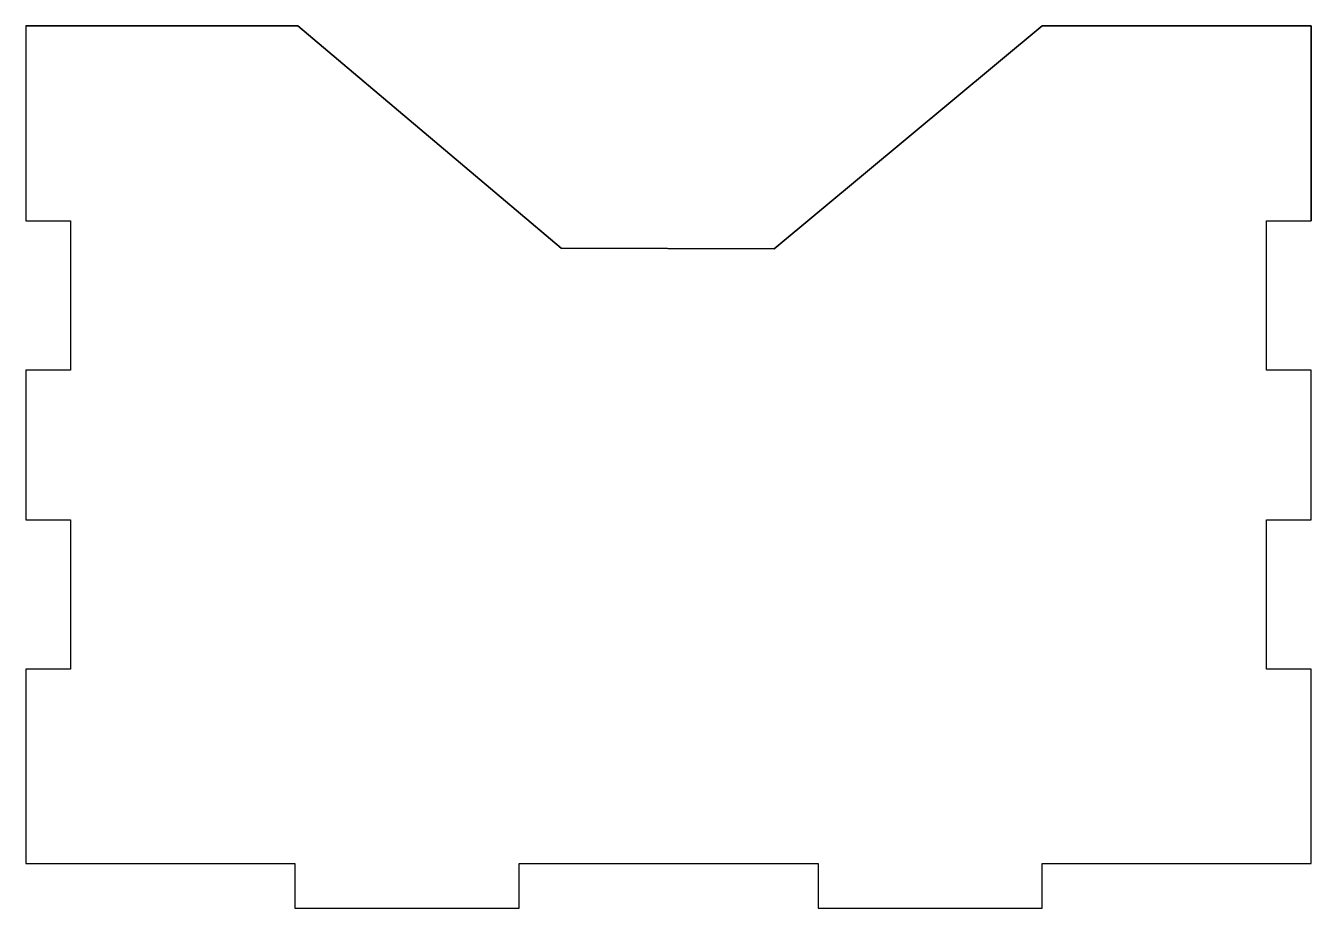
# Model space of a CAD drawing. Header units: inches. Extents: x -0.15 to 4.15, y -1.8 to 1.15.
import ezdxf

# ---------------------------------------------------------------- set-up
doc = ezdxf.new("R2010")
doc.units = ezdxf.units.IN
doc.header["$MEASUREMENT"] = 0

msp = doc.modelspace()

# ---------------------------------------------------------------- linework, layer by layer
for p, q in [((0, 1.153), (-0.15, 1.153)), ((4, -0.5), (4.15, -0.5))]:
    msp.add_line(p, q)
for points in [[(0.7599, 1.153), (-0.15, 1.153), (-0.15, 0.5), (0, 0.5), (0, 0), (-0.15, 0), (-0.15, -0.5), (0, -0.5), (0, -1), (-0.15, -1), (-0.15, -1.65), (0.7503, -1.65), (0.7503, -1.8), (1.5003, -1.8), (1.5003, -1.65), (2.5003, -1.65), (2.5003, -1.8), (3.2503, -1.8), (3.2503, -1.65), (4.15, -1.65), (4.15, -1), (4, -1), (4, -0.5), (4.15, -0.5), (4.15, 0), (4, 0), (4, 0.5), (4.15, 0.5), (4.15, 1.153), (3.25, 1.153), (2.3537, 0.406), (1.6413, 0.4084)], [(4, 0.5), (4.15, 0.5), (4.15, 1.153), (3.25, 1.153), (2.3537, 0.406), (1.6413, 0.4084), (0.7599, 1.153), (-0.15, 1.153), (-0.15, 0.5), (0, 0.5), (0, 0), (-0.15, 0), (-0.15, -0.5), (0, -0.5), (0, -1), (-0.15, -1), (-0.15, -1.65), (0.7503, -1.65), (0.7503, -1.8), (1.5003, -1.8), (1.5003, -1.65), (2.5003, -1.65), (2.5003, -1.8), (3.2503, -1.8), (3.2503, -1.65), (4.15, -1.65), (4.15, -1), (4, -1), (4, -0.5), (4.15, -0.5), (4.15, 0), (4, 0)]]:
    msp.add_lwpolyline(points, close=True)
for points in [[(-0.15, 1.153), (0.7599, 1.153), (1.6413, 0.4084), (2.3537, 0.406), (3.25, 1.153), (4.15, 1.153), (4.15, 0.5)], [(-0.15, 0), (-0.15, -0.5), (0, -0.5), (0, -1), (-0.15, -1), (-0.15, -1.65), (0.7503, -1.65), (0.7503, -1.8), (1.5003, -1.8), (1.5003, -1.65), (2.5003, -1.65), (2.5003, -1.8), (3.2503, -1.8), (3.2503, -1.65), (4.15, -1.65), (4.15, -1), (4, -1)]]:
    msp.add_lwpolyline(points)

doc.saveas('drawing.dxf')
